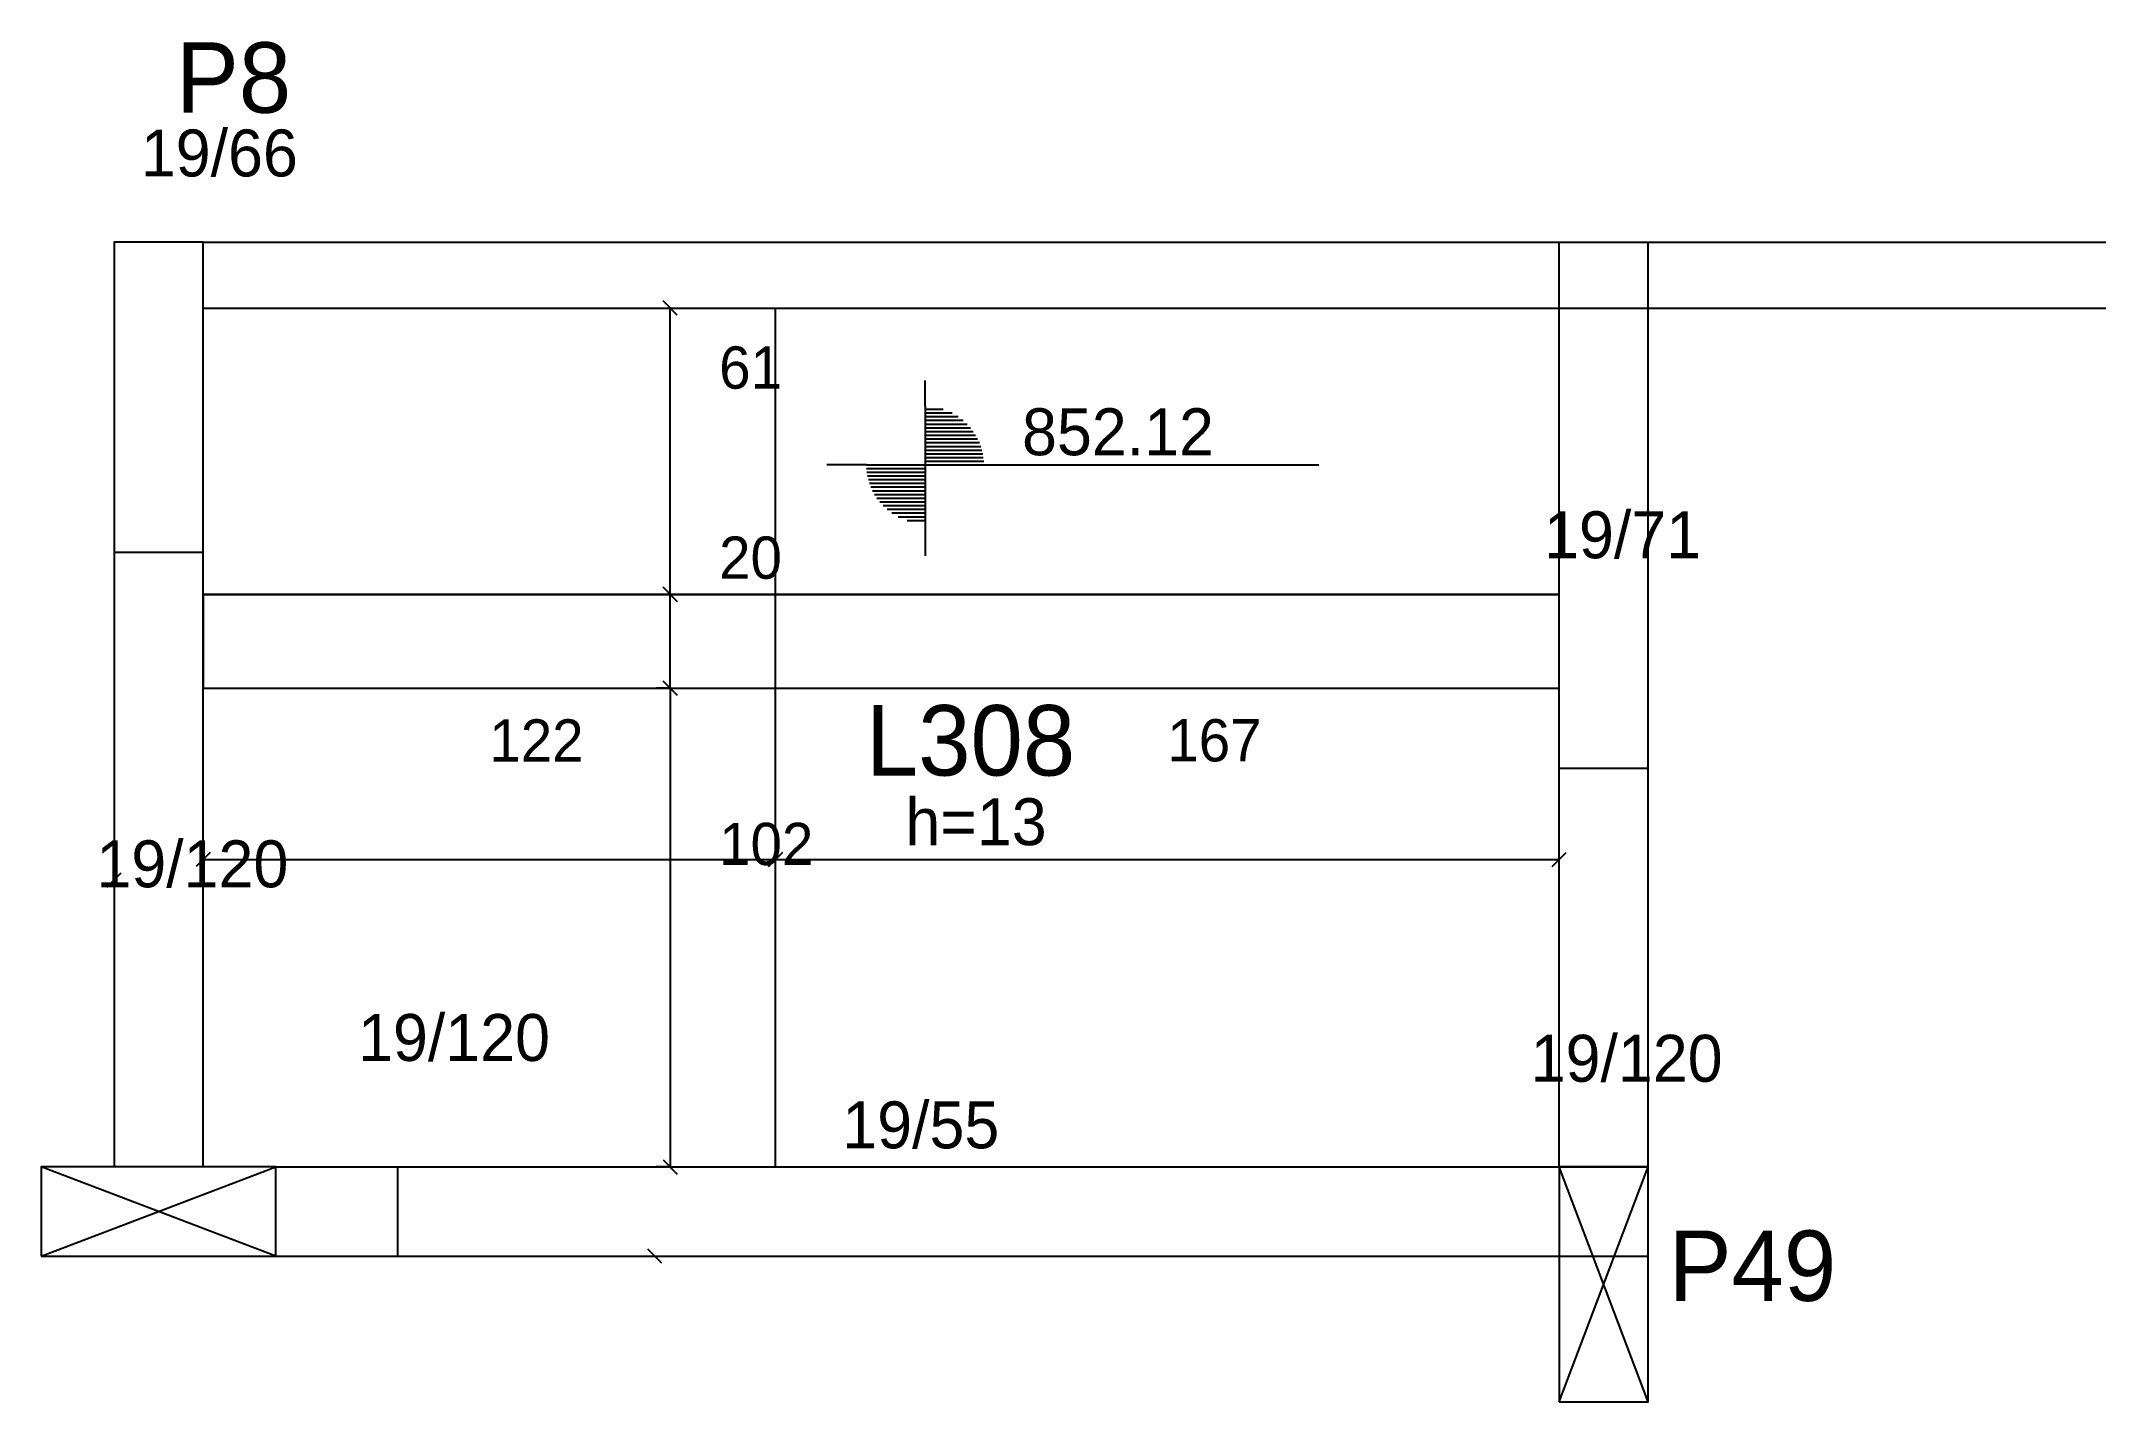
# Model space of a CAD drawing. Header units: metres. Extents: x 5755 to 6195, y 2561 to 2851.
import ezdxf

# ---------------------------------------------------------------- set-up
doc = ezdxf.new("R2010")
doc.units = ezdxf.units.M

msp = doc.modelspace()

# ---------------------------------------------------------------- linework, layer by layer
at = {"layer": '1', "color": 1}
for p, q in [((5804.57, 2591.94), (5754.57, 2610.94)), ((5754.57, 2591.94), (5804.57, 2610.94)), ((6097.07, 2560.94), (6078.07, 2610.94)), ((6078.07, 2560.94), (6097.07, 2610.94))]:
    msp.add_line(p, q, dxfattribs=at)
at = {"layer": '3', "color": 3}
for p, q in [((5789.07, 2807.94), (6194.57, 2807.94)), ((6078.07, 2610.94), (6078.07, 2807.94)), ((6097.07, 2610.94), (6097.07, 2807.94)), ((5789.07, 2793.94), (6194.57, 2793.94)), ((5942.94, 2773), (5942.94, 2778.51)), ((5942.94, 2773), (5942.94, 2748)), ((5942.94, 2772.39), (5946.79, 2772.39)), ((5942.94, 2771.6), (5948.69, 2771.6)), ((5942.94, 2770.81), (5950.01, 2770.81)), ((5942.94, 2770.02), (5951.05, 2770.02)), ((5942.94, 2769.22), (5951.89, 2769.22)), ((5942.94, 2768.43), (5952.6, 2768.43)), ((5942.94, 2767.64), (5953.2, 2767.64)), ((5942.94, 2766.84), (5953.71, 2766.84)), ((5942.94, 2766.05), (5954.14, 2766.05)), ((5942.94, 2765.26), (5954.5, 2765.26)), ((5942.94, 2764.47), (5954.79, 2764.47)), ((5942.94, 2763.67), (5955.03, 2763.67)), ((5930.44, 2760.5), (5922.01, 2760.5)), ((5930.44, 2760.5), (5955.44, 2760.5)), ((5942.94, 2759.71), (5930.44, 2759.71)), ((5942.94, 2758.92), (5930.54, 2758.92)), ((5942.94, 2762.88), (5955.21, 2762.88)), ((5942.94, 2762.09), (5955.34, 2762.09)), ((5942.94, 2761.29), (5955.44, 2761.29)), ((5955.44, 2760.5), (6026.86, 2760.5)), ((5942.94, 2758.12), (5930.67, 2758.12)), ((5942.94, 2757.33), (5930.85, 2757.33)), ((5942.94, 2756.54), (5931.08, 2756.54)), ((5942.94, 2755.75), (5931.38, 2755.75)), ((5942.94, 2754.95), (5931.74, 2754.95)), ((5942.94, 2754.16), (5932.17, 2754.16)), ((5942.94, 2753.37), (5932.68, 2753.37)), ((5942.94, 2752.57), (5933.28, 2752.57)), ((5942.94, 2751.78), (5933.98, 2751.78)), ((5942.94, 2750.99), (5934.83, 2750.99)), ((5942.94, 2750.2), (5935.87, 2750.2)), ((5942.94, 2749.4), (5937.19, 2749.4)), ((5942.94, 2748.61), (5939.09, 2748.61)), ((5942.94, 2748), (5942.94, 2741.13)), ((6078.07, 2695.94), (6097.07, 2695.94)), ((5804.57, 2610.94), (6097.07, 2610.94)), ((5830.57, 2591.94), (5830.57, 2610.94)), ((5804.57, 2591.94), (6097.07, 2591.94))]:
    msp.add_line(p, q, dxfattribs=at)
for points in [[(5770.07, 2741.94), (5770.07, 2610.94)], [(5789.07, 2610.94), (5789.07, 2741.94)]]:
    msp.add_lwpolyline(points, dxfattribs=at)
at = {"layer": '7', "color": 7}
for points in [[(5770.07, 2741.94), (5789.07, 2741.94), (5789.07, 2807.94), (5770.07, 2807.94), (5770.07, 2741.94)], [(5754.57, 2591.94), (5804.57, 2591.94), (5804.57, 2610.94), (5754.57, 2610.94), (5754.57, 2591.94)], [(6078.07, 2560.94), (6097.07, 2560.94), (6097.07, 2610.94), (6078.07, 2610.94), (6078.07, 2560.94)]]:
    msp.add_lwpolyline(points, dxfattribs=at)
at = {"layer": 'Hachura', "color": 251}
msp.add_lwpolyline([(6078.07, 2712.94), (6078.07, 2732.94), (5789.07, 2732.94), (5789.07, 2712.94), (6078.07, 2712.94)], dxfattribs=at)
at = {"layer": 'Painéis'}
for p, q in [((5890.13, 2792.44), (5887.13, 2795.44)), ((5887.13, 2734.44), (5890.13, 2731.44)), ((5890.13, 2731.44), (5887.13, 2734.44)), ((5887.13, 2714.44), (5890.13, 2711.44)), ((5890.13, 2711.44), (5887.13, 2714.44)), ((5790.57, 2677.94), (5787.57, 2674.94)), ((5912.57, 2677.94), (5909.57, 2674.94)), ((5909.57, 2674.94), (5912.57, 2677.94)), ((6076.57, 2674.94), (6079.57, 2677.94)), ((5768.57, 2670.58), (5771.57, 2673.58)), ((5887.13, 2612.44), (5890.13, 2609.44)), ((5886.83, 2590.44), (5883.83, 2593.44))]:
    msp.add_line(p, q, dxfattribs=at)
at = {"layer": 'Painéis', "color": 4}
for p, q in [((5888.63, 2732.94), (5888.63, 2793.94)), ((5888.63, 2712.94), (5888.63, 2732.94)), ((5888.01, 2712.94), (5885.63, 2712.94)), ((5888.63, 2712.94), (5888.63, 2610.94)), ((5789.07, 2676.44), (5911.07, 2676.44)), ((5911.07, 2676.44), (6078.07, 2676.44)), ((5888.01, 2610.94), (5885.63, 2610.94))]:
    msp.add_line(p, q, dxfattribs=at)
at = {"layer": 'Painéis', "color": 200}
for p, q in [((5911.07, 2610.94), (5911.07, 2793.94)), ((5789.07, 2732.94), (6078.07, 2732.94)), ((5789.07, 2712.94), (6078.07, 2712.94))]:
    msp.add_line(p, q, dxfattribs=at)

# ---------------------------------------------------------------- texts
at = {"layer": '3', "color": 3}
for s, p in [('19/66', (5775.78, 2821.97)), ('852.12', (5963.6, 2762.57)), ('19/71', (6074.87, 2740.63)), ('h=13', (5938.73, 2679.5)), ('19/120', (5766.32, 2670.53)), ('19/120', (5822.09, 2633.53)), ('19/120', (6072.01, 2629.1)), ('19/55', (5925.29, 2614.91))]:
    msp.add_text(s, height=10, dxfattribs=at).set_placement(p)
at = {"layer": '4', "color": 4}
for s, p in [('P8', (5783.29, 2835.54)), ('L308', (5930.31, 2694.34)), ('P49', (6101.44, 2582.41))]:
    msp.add_text(s, height=15, dxfattribs=at).set_placement(p)
at = {"layer": 'Painéis', "color": 240}
for s, p in [('61', (5899.04, 2776.76)), ('20', (5899.04, 2736.26)), ('122', (5850.07, 2697.31)), ('167', (5994.57, 2697.35)), ('102', (5899.04, 2675.26))]:
    msp.add_text(s, height=9, dxfattribs=at).set_placement(p)

doc.saveas('drawing.dxf')
